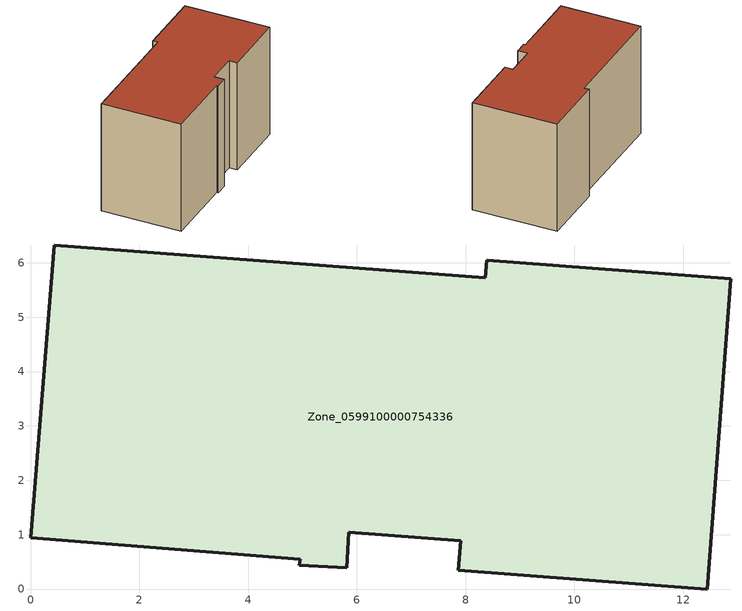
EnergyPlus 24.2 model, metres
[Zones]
Zone_0599100000754336
 floor ground (C_G): 5.85,1.05 5.81,0.39 4.94,0.44 4.96,0.54 0,0.94 0.43,6.33 8.37,5.72 8.39,6.05 12.88,5.71 12.44,0 7.87,0.34 7.91,0.89 z0
 wall outside (C_F): 8.39,6.05 8.37,5.72 0.43,6.33 0,0.94 4.96,0.54 4.94,0.44 5.81,0.39 5.85,1.05 7.91,0.89 7.87,0.34 12.44,0 12.88,5.71 8.39,6.05 z0:7.63
 roof outside (C_R): 7.91,0.89 7.87,0.34 12.44,0 12.88,5.71 8.39,6.05 8.37,5.72 0.43,6.33 0,0.94 4.96,0.54 4.94,0.44 5.81,0.39 5.85,1.05 z7.63
[BUILDING]
Pand.0599100000754336: North Axis=0; Terrain=City; Loads Convergence Tolerance Value=0.04; Temperature Convergence Tolerance Value=0.4; Solar Distribution=FullExterior; Maximum Number of Warmup Days=25; Minimum Number of Warmup Days=1
[Site:Location]
Rotterdam.The.Hague.AP_ZH_NLD Design_Conditions: Latitude=51.96; Longitude=4.45; Time Zone=1; Elevation=-4.5
[SITE:GROUNDTEMPERATURE:BUILDINGSURFACE]
18, 18, 18, 18, 18, 18, 18, 18, 18, 18, 18, 18
[MATERIAL] Thermal Absorptance=0.9; Solar Absorptance=0.7; Visible Absorptance=0.7
Name | Roughness | Thickness | Conductivity | Density | Specific Heat
G.TC.2006-2014 | MediumSmooth | 0.15 | 0.06 | 540 | 1210
F.TC.2006-2014 | Rough | 0.3 | 0.12 | 1920 | 840
R.TC.2006-2014 | MediumRough | 0.2 | 0.08 | 1500 | 1000
[CONSTRUCTION]
C_G: G.TC.2006-2014
C_F: F.TC.2006-2014
C_R: R.TC.2006-2014
[ZONE]
Zone_0599100000754336: Type=1; Multiplier=1; Ceiling Height=Autocalculate; Volume=Autocalculate; Floor Area=autocalculate; Part of Total Floor Area=Yes
[ZONEINFILTRATION:DESIGNFLOWRATE]
Infil_Zone_0599100000754336: Zone or ZoneList or Space or SpaceList=Zone_0599100000754336; Schedule=AlwaysOn; Design Flow Rate Calculation Method=Flow/Area; Flow Rate per Floor Area=0.0015; Constant Term Coefficient=1; Temperature Term Coefficient=0; Velocity Term Coefficient=0; Velocity Squared Term Coefficient=0
[HVACTEMPLATE:ZONE:IDEALLOADSAIRSYSTEM]
Zone_0599100000754336: Maximum Heating Supply Air Temperature=50; Minimum Cooling Supply Air Temperature=13; Maximum Heating Supply Air Humidity Ratio=0.0156; Minimum Cooling Supply Air Humidity Ratio=0.0077; Heating Limit=NoLimit; Cooling Limit=NoLimit; Dehumidification Control Type=ConstantSensibleHeatRatio; Cooling Sensible Heat Ratio=0.7; Dehumidification Setpoint=60; Humidification Control Type=None; Humidification Setpoint=30; Outdoor Air Method=None; Outdoor Air Flow Rate per Person=0.00944; Outdoor Air Flow Rate per Zone Floor Area=0; Outdoor Air Flow Rate per Zone=0; Demand Controlled Ventilation Type=None; Outdoor Air Economizer Type=NoEconomizer; Heat Recovery Type=None; Sensible Heat Recovery Effectiveness=0.7; Latent Heat Recovery Effectiveness=0.65
[ZONECONTROL:THERMOSTAT]
ThermostatControl_Zone_0599100000754336: Zone or ZoneList=Zone_0599100000754336; Control Type Schedule=DualSetpointControlType; Control 1=Thermostat_Zone_0599100000754336; Temperature Difference Between Cutout And Setpoint=0
[THERMOSTATSETPOINT:DUALSETPOINT]
Thermostat_Zone_0599100000754336: Heating Setpoint Temperature Schedule=HeatingSetpoint_Zone_0599100000754336; Cooling Setpoint Temperature Schedule=CoolingSetpoint_Zone_0599100000754336
[SCHEDULE:COMPACT]
HeatingSetpoint_Zone_0599100000754336: Through: 12/31, For: AllDays, Until: 24:00, 21
CoolingSetpoint_Zone_0599100000754336: Through: 12/31, For: AllDays, Until: 24:00, 24
DualSetpointControlType: Through: 12/31, For: AllDays, Until: 24:00, 4
AlwaysOn: Through: 12/31, For: AllDays, Until: 24:00, 1
